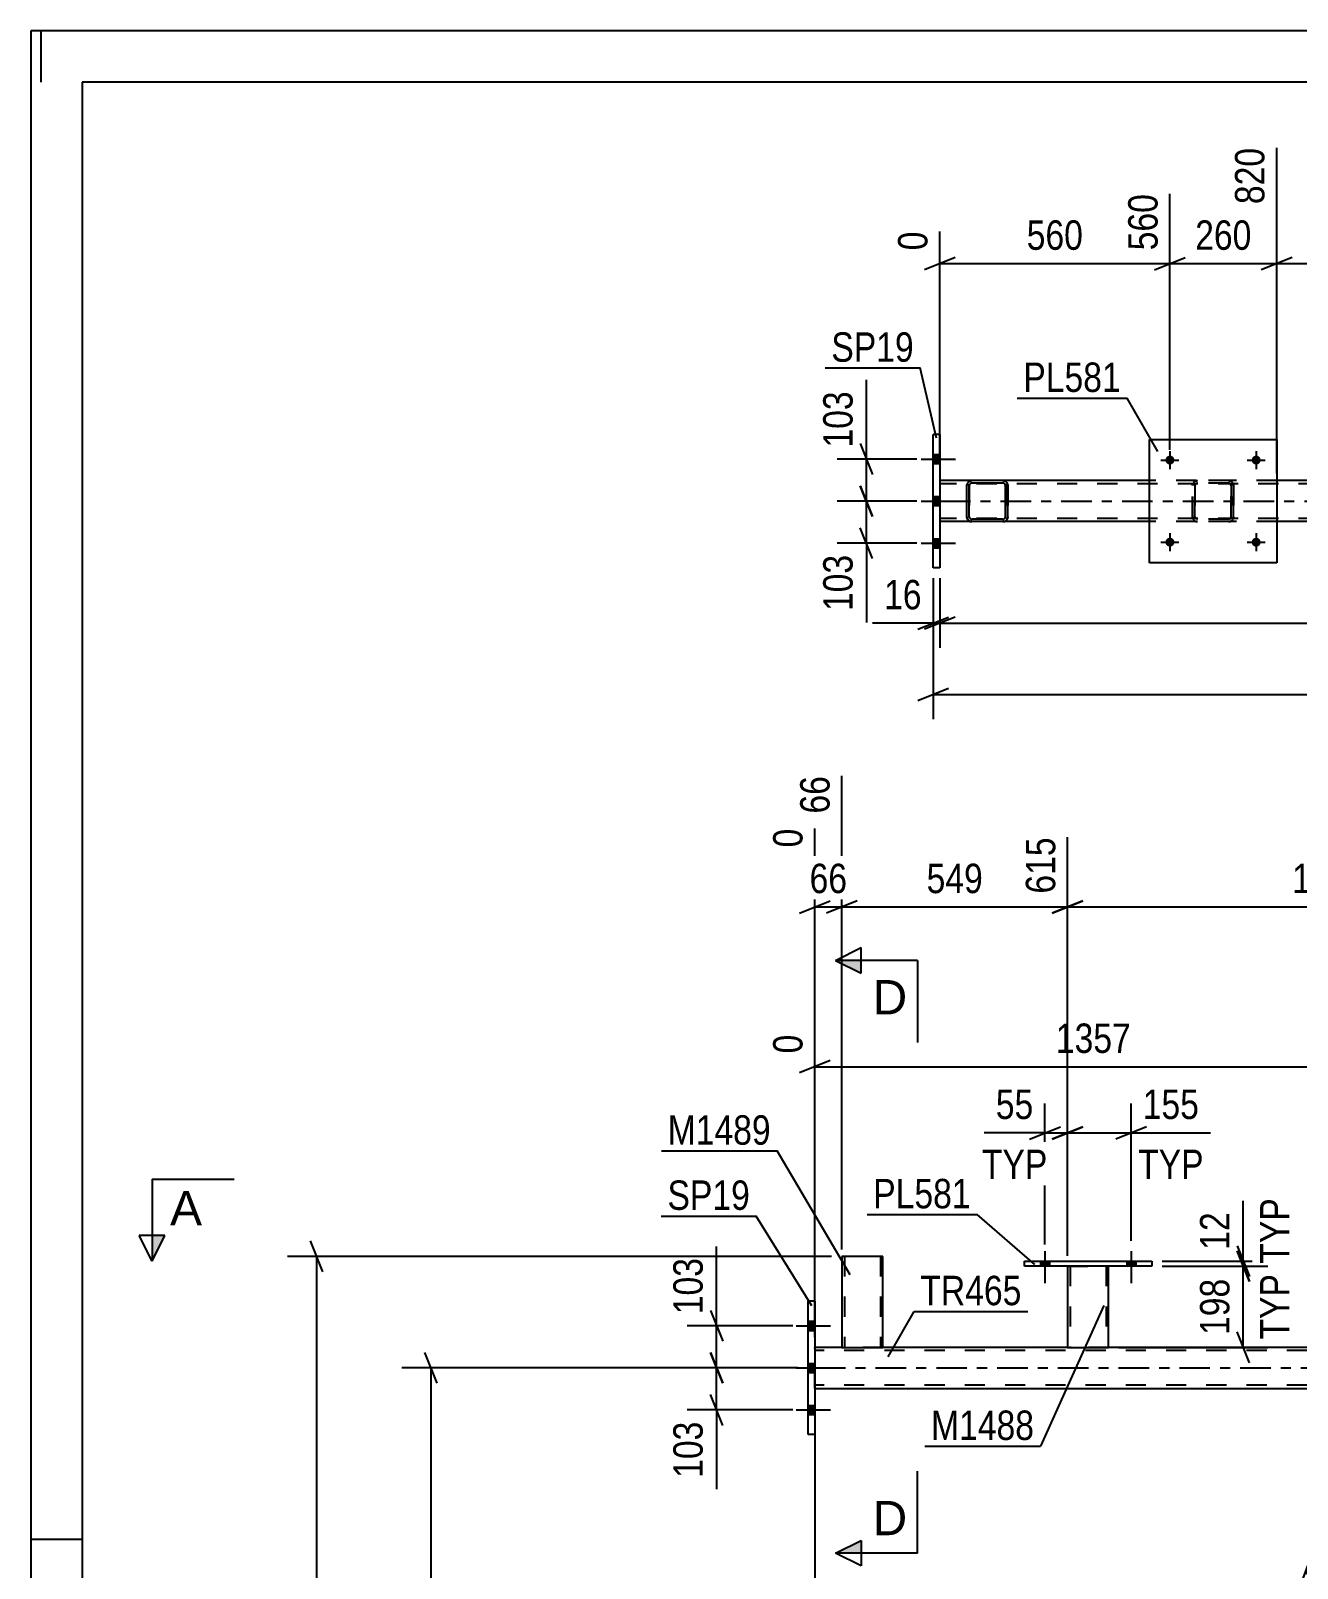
# Model space of a CAD drawing. Header units: millimetres. Extents: x 0 to 841, y 0 to 594.
# Drawn here: x 0 to 123.4, y 444.2 to 594 of the extents above; entities that cross this region are included whole.
import ezdxf

# ---------------------------------------------------------------- set-up
doc = ezdxf.new("R2010")
doc.units = ezdxf.units.MM
doc.linetypes.add('DXK_LINE_DOT2', pattern=[3.9198, 1.9599, -1.9599])
doc.linetypes.add('DXK_LINE_DOT3', pattern=[5.9187, 2.979, -0.9799, 0.9799, -0.9799])
doc.styles.add('Arial', font='ARIAL.TTF', dxfattribs={"height": 0.2})
doc.styles.add('Arial Narrow', font='ARIALN.TTF', dxfattribs={"height": 0.2})

# ---------------------------------------------------------------- blocks, each defined once
blk = doc.blocks.new('Unknown-814553059-1135')
at = {"color": 5, "linetype": 'Continuous'}
for p, q in [((841, 594), (0, 594)), ((0, 594), (0, 0)), ((1, 589), (1, 594)), ((836, 589), (5, 589)), ((5, 589), (5, 5)), ((5, 447), (0, 447))]:
    blk.add_line(p, q, dxfattribs=at)
blk = doc.blocks.new('Bolt-814553059-2910 - 2837')
at = {"linetype": 'Continuous'}
for points in [[(111.4, 544.17, -1), (110.52, 544.17, -1)], [(119.8, 544.17, -1), (118.92, 544.17, -1)]]:
    blk.add_hatch(color=1, dxfattribs=at).paths.add_polyline_path(points)
at = {"color": 1, "linetype": 'Continuous'}
for p, q in [((110.08, 544.17), (111.84, 544.17)), ((110.96, 545.05), (110.96, 543.29)), ((118.48, 544.17), (120.24, 544.17)), ((119.36, 545.05), (119.36, 543.29))]:
    blk.add_line(p, q, dxfattribs=at)
blk = doc.blocks.new('Part-814553059-2942 - 2837')
at = {"color": 2, "linetype": 'Continuous'}
for p, q in [((108.96, 542.17), (108.96, 554.17)), ((108.96, 554.17), (121.36, 554.17)), ((121.36, 554.17), (121.36, 542.17)), ((121.36, 542.17), (108.96, 542.17))]:
    blk.add_line(p, q, dxfattribs=at)
blk = doc.blocks.new('Bolt-814553059-2888 - 2837')
at = {"linetype": 'Continuous'}
for points in [[(88.54, 551.83), (88.54, 552.71), (87.9, 552.71), (87.9, 551.83)], [(88.54, 551.83), (88.54, 552.71), (87.9, 552.71), (87.9, 551.83)], [(88.54, 551.83), (88.54, 552.71), (87.9, 552.71), (87.9, 551.83)], [(88.54, 547.73), (88.54, 548.61), (87.9, 548.61), (87.9, 547.73)], [(88.54, 547.73), (88.54, 548.61), (87.9, 548.61), (87.9, 547.73)], [(88.54, 543.63), (88.54, 544.51), (87.9, 544.51), (87.9, 543.63)], [(88.54, 543.63), (88.54, 544.51), (87.9, 544.51), (87.9, 543.63)], [(88.54, 543.63), (88.54, 544.51), (87.9, 544.51), (87.9, 543.63)]]:
    blk.add_hatch(color=1, dxfattribs=at).paths.add_polyline_path(points)
at = {"color": 1, "linetype": 'Continuous'}
for p, q in [((86.74, 552.27), (90.06, 552.27)), ((86.74, 552.27), (90.06, 552.27)), ((86.74, 552.27), (90.06, 552.27)), ((87.9, 552.71), (88.54, 552.71)), ((87.9, 552.71), (88.54, 552.71)), ((87.9, 552.71), (88.54, 552.71)), ((87.9, 551.83), (88.54, 551.83)), ((87.9, 551.83), (88.54, 551.83)), ((87.9, 551.83), (88.54, 551.83)), ((87.9, 548.61), (88.54, 548.61)), ((87.9, 548.61), (88.54, 548.61)), ((86.74, 548.17), (90.06, 548.17)), ((86.74, 548.17), (90.06, 548.17)), ((87.9, 547.73), (88.54, 547.73)), ((87.9, 547.73), (88.54, 547.73)), ((86.74, 544.07), (90.06, 544.07)), ((86.74, 544.07), (90.06, 544.07)), ((86.74, 544.07), (90.06, 544.07)), ((87.9, 544.51), (88.54, 544.51)), ((87.9, 544.51), (88.54, 544.51)), ((87.9, 544.51), (88.54, 544.51)), ((87.9, 543.63), (88.54, 543.63)), ((87.9, 543.63), (88.54, 543.63)), ((87.9, 543.63), (88.54, 543.63))]:
    blk.add_line(p, q, dxfattribs=at)
blk = doc.blocks.new('Part-814553059-2887 - 2837')
at = {"color": 2, "linetype": 'Continuous'}
for p, q in [((108.96, 550.17), (88.54, 550.17)), ((160.04, 550.17), (121.36, 550.17)), ((91.66, 546.17), (88.54, 546.17)), ((108.96, 546.17), (94.71, 546.17)), ((160.04, 546.17), (121.36, 546.17))]:
    blk.add_line(p, q, dxfattribs=at)
at = {"color": 7, "linetype": 'DXK_LINE_DOT2'}
for p, q in [((88.54, 550.17), (88.54, 546.17)), ((752.61, 549.85), (88.54, 549.85)), ((121.36, 550.17), (108.96, 550.17)), ((752.61, 546.49), (88.54, 546.49)), ((94.71, 546.17), (91.66, 546.17)), ((121.36, 546.17), (108.96, 546.17))]:
    blk.add_line(p, q, dxfattribs=at)
at = {"color": 7, "linetype": 'DXK_LINE_DOT3'}
blk.add_line((88.54, 548.17), (752.61, 548.17), dxfattribs=at)
blk = doc.blocks.new('Bolt-814553059-2909 - 2837')
at = {"linetype": 'Continuous'}
for points in [[(111.4, 552.17, -1), (110.52, 552.17, -1)], [(119.8, 552.17, -1), (118.92, 552.17, -1)]]:
    blk.add_hatch(color=1, dxfattribs=at).paths.add_polyline_path(points)
at = {"color": 1, "linetype": 'Continuous'}
for p, q in [((110.96, 553.05), (110.96, 551.29)), ((119.36, 553.05), (119.36, 551.29)), ((110.08, 552.17), (111.84, 552.17)), ((118.48, 552.17), (120.24, 552.17))]:
    blk.add_line(p, q, dxfattribs=at)
blk = doc.blocks.new('Part-814553059-2937 - 2837')
at = {"color": 2, "linetype": 'Continuous'}
for p, q in [((91.22, 549.87), (91.18, 549.69)), ((91.42, 549.69), (91.44, 549.78)), ((91.44, 549.78), (91.49, 549.86)), ((91.66, 550.17), (91.48, 550.13)), ((91.57, 549.91), (91.49, 549.86)), ((91.66, 549.93), (91.57, 549.91)), ((94.7, 550.17), (91.66, 550.17)), ((94.7, 549.93), (91.66, 549.93)), ((94.89, 550.13), (94.7, 550.17)), ((94.79, 549.91), (94.7, 549.93)), ((94.87, 549.86), (94.79, 549.91)), ((94.87, 549.86), (94.92, 549.78)), ((94.92, 549.78), (94.94, 549.69)), ((95.18, 549.69), (95.15, 549.87)), ((91.18, 546.65), (91.18, 549.69)), ((91.18, 549.69), (91.18, 549.69)), ((91.42, 546.65), (91.42, 549.69)), ((91.42, 549.69), (91.42, 549.69)), ((94.94, 546.65), (94.94, 549.69)), ((94.94, 549.69), (94.94, 549.69)), ((95.18, 546.65), (95.18, 549.69)), ((95.18, 549.69), (95.18, 549.69)), ((91.18, 546.65), (91.18, 546.65)), ((91.18, 546.65), (91.22, 546.46)), ((91.42, 546.65), (91.42, 546.65)), ((91.44, 546.55), (91.42, 546.65)), ((91.49, 546.48), (91.44, 546.55)), ((91.48, 546.2), (91.66, 546.17)), ((91.49, 546.48), (91.57, 546.42)), ((91.57, 546.42), (91.66, 546.41)), ((94.7, 546.41), (91.66, 546.41)), ((94.7, 546.17), (91.66, 546.17)), ((94.7, 546.41), (94.79, 546.42)), ((94.7, 546.17), (94.89, 546.2)), ((94.79, 546.42), (94.87, 546.48)), ((94.92, 546.55), (94.87, 546.48)), ((94.94, 546.65), (94.92, 546.55)), ((94.94, 546.65), (94.94, 546.65)), ((95.15, 546.46), (95.18, 546.65)), ((95.18, 546.65), (95.18, 546.65))]:
    blk.add_line(p, q, dxfattribs=at)
at = {"color": 7, "linetype": 'DXK_LINE_DOT2'}
for p, q in [((91.18, 549.69), (91.22, 549.87)), ((91.44, 549.78), (91.42, 549.69)), ((91.49, 549.86), (91.44, 549.78)), ((91.48, 550.13), (91.66, 550.17)), ((91.57, 549.91), (91.57, 549.91)), ((91.66, 549.93), (91.66, 549.93)), ((94.7, 550.17), (94.89, 550.13)), ((94.79, 549.91), (94.79, 549.91)), ((94.87, 549.86), (94.87, 549.86)), ((94.92, 549.78), (94.87, 549.86)), ((94.94, 549.69), (94.92, 549.78)), ((95.15, 549.87), (95.18, 549.69)), ((91.18, 546.65), (91.18, 549.69)), ((91.42, 549.69), (91.42, 546.65)), ((94.94, 549.69), (94.94, 546.65)), ((95.18, 549.69), (95.18, 546.65)), ((91.22, 546.46), (91.18, 546.65)), ((91.42, 546.65), (91.44, 546.55)), ((91.44, 546.55), (91.49, 546.48)), ((91.66, 546.17), (91.48, 546.2)), ((91.57, 546.42), (91.57, 546.42)), ((91.66, 546.41), (91.66, 546.41)), ((94.89, 546.2), (94.7, 546.17)), ((94.79, 546.42), (94.79, 546.42)), ((94.87, 546.48), (94.92, 546.55)), ((94.87, 546.48), (94.87, 546.48)), ((94.92, 546.55), (94.94, 546.65)), ((95.18, 546.65), (95.15, 546.46))]:
    blk.add_line(p, q, dxfattribs=at)
at = {"color": 2, "linetype": 'Continuous'}
for centre, start, end in [((91.66, 549.69), 112.5, 157.5), ((94.7, 549.69), 22.5, 67.5), ((91.66, 546.65), 202.5, 247.5), ((94.7, 546.65), 292.5, 337.5)]:
    blk.add_arc(centre, 0.48, start, end, dxfattribs=at)
at = {"color": 7, "linetype": 'DXK_LINE_DOT2'}
for centre, start, end in [((91.66, 549.69), 112.5, 157.5), ((94.7, 549.69), 22.5, 67.5), ((91.66, 546.65), 202.5, 247.5), ((94.7, 546.65), 292.5, 337.5)]:
    blk.add_arc(centre, 0.48, start, end, dxfattribs=at)
blk = doc.blocks.new('Part-814553059-2943 - 2837')
at = {"color": 7, "linetype": 'DXK_LINE_DOT2'}
for p, q in [((113.16, 549.69), (113.19, 549.87)), ((113.19, 549.87), (113.16, 549.69)), ((113.4, 549.69), (113.42, 549.78)), ((113.42, 549.78), (113.4, 549.69)), ((113.42, 549.78), (113.47, 549.86)), ((113.47, 549.86), (113.42, 549.78)), ((113.45, 550.13), (113.64, 550.17)), ((113.64, 550.17), (113.45, 550.13)), ((113.47, 549.86), (113.55, 549.91)), ((113.64, 549.93), (113.55, 549.91)), ((116.68, 550.17), (113.64, 550.17)), ((116.68, 549.93), (113.64, 549.93)), ((116.68, 550.17), (116.86, 550.13)), ((116.86, 550.13), (116.68, 550.17)), ((116.77, 549.91), (116.68, 549.93)), ((116.85, 549.86), (116.77, 549.91)), ((116.85, 549.86), (116.9, 549.78)), ((116.9, 549.78), (116.85, 549.86)), ((116.9, 549.78), (116.92, 549.69)), ((116.92, 549.69), (116.9, 549.78)), ((117.12, 549.87), (117.16, 549.69)), ((117.16, 549.69), (117.12, 549.87)), ((113.16, 546.65), (113.16, 549.69)), ((113.16, 549.69), (113.16, 549.69)), ((113.16, 546.65), (113.16, 549.69)), ((113.4, 546.65), (113.4, 549.69)), ((113.4, 549.69), (113.4, 549.69)), ((113.4, 549.69), (113.4, 546.65)), ((116.92, 546.65), (116.92, 549.69)), ((116.92, 549.69), (116.92, 549.69)), ((116.92, 549.69), (116.92, 546.65)), ((117.16, 546.65), (117.16, 549.69)), ((117.16, 549.69), (117.16, 549.69)), ((117.16, 549.69), (117.16, 546.65)), ((113.16, 546.65), (113.16, 546.65)), ((113.19, 546.46), (113.16, 546.65)), ((113.16, 546.65), (113.19, 546.46)), ((113.4, 546.65), (113.4, 546.65)), ((113.42, 546.55), (113.4, 546.65)), ((113.4, 546.65), (113.42, 546.55)), ((113.47, 546.48), (113.42, 546.55)), ((113.42, 546.55), (113.47, 546.48)), ((113.64, 546.17), (113.45, 546.2)), ((113.45, 546.2), (113.64, 546.17)), ((113.55, 546.42), (113.47, 546.48)), ((113.64, 546.41), (113.55, 546.42)), ((116.68, 546.41), (113.64, 546.41)), ((116.68, 546.17), (113.64, 546.17)), ((116.77, 546.42), (116.68, 546.41)), ((116.86, 546.2), (116.68, 546.17)), ((116.68, 546.17), (116.86, 546.2)), ((116.85, 546.48), (116.77, 546.42)), ((116.9, 546.55), (116.85, 546.48)), ((116.85, 546.48), (116.9, 546.55)), ((116.92, 546.65), (116.9, 546.55)), ((116.9, 546.55), (116.92, 546.65)), ((116.92, 546.65), (116.92, 546.65)), ((117.16, 546.65), (117.12, 546.46)), ((117.12, 546.46), (117.16, 546.65)), ((117.16, 546.65), (117.16, 546.65))]:
    blk.add_line(p, q, dxfattribs=at)
at = {"color": 7, "linetype": 'DXK_LINE_DOT3'}
blk.add_line((115.16, 548.17), (115.16, 548.17), dxfattribs=at)
at = {"color": 7, "linetype": 'DXK_LINE_DOT2'}
for centre, start, end in [((113.64, 549.69), 112.5, 157.5), ((113.64, 549.69), 112.5, 157.5), ((116.68, 549.69), 22.5, 67.5), ((116.68, 549.69), 22.5, 67.5), ((113.64, 546.65), 202.5, 247.5), ((113.64, 546.65), 202.5, 247.5), ((116.68, 546.65), 292.5, 337.5), ((116.68, 546.65), 292.5, 337.5)]:
    blk.add_arc(centre, 0.48, start, end, dxfattribs=at)
blk = doc.blocks.new('Part-814553059-3047 - 2837')
at = {"color": 2, "linetype": 'Continuous'}
for p, q in [((88.54, 554.67), (87.9, 554.67)), ((87.9, 541.67), (87.9, 554.67)), ((88.54, 554.67), (88.54, 541.67)), ((88.54, 541.67), (87.9, 541.67))]:
    blk.add_line(p, q, dxfattribs=at)
blk = doc.blocks.new('Bolt-814553059-3736 - 3729')
at = {"linetype": 'Continuous'}
for points in [[(98.35, 473.63), (99.23, 473.63), (99.23, 474.11), (98.35, 474.11)], [(106.75, 473.63), (107.63, 473.63), (107.63, 474.11), (106.75, 474.11)]]:
    blk.add_hatch(color=1, dxfattribs=at).paths.add_polyline_path(points)
at = {"color": 1, "linetype": 'Continuous'}
for p, q in [((98.79, 475.11), (98.79, 471.99)), ((107.19, 475.11), (107.19, 471.99)), ((98.35, 474.11), (98.35, 473.63)), ((99.23, 474.11), (99.23, 473.63)), ((106.75, 474.11), (106.75, 473.63)), ((107.63, 474.11), (107.63, 473.63))]:
    blk.add_line(p, q, dxfattribs=at)
blk = doc.blocks.new('Part-814553059-4162 - 3729')
at = {"color": 2, "linetype": 'Continuous'}
for p, q in [((76.37, 470.22), (75.73, 470.22)), ((75.73, 457.22), (75.73, 470.22)), ((76.37, 470.22), (76.37, 457.22)), ((76.37, 457.22), (75.73, 457.22))]:
    blk.add_line(p, q, dxfattribs=at)
blk = doc.blocks.new('Bolt-814553059-3743 - 3729')
at = {"linetype": 'Continuous'}
for points in [[(98.35, 473.63), (99.23, 473.63), (99.23, 474.11), (98.35, 474.11)], [(106.75, 473.63), (107.63, 473.63), (107.63, 474.11), (106.75, 474.11)]]:
    blk.add_hatch(color=1, dxfattribs=at).paths.add_polyline_path(points)
at = {"color": 1, "linetype": 'Continuous'}
for p, q in [((98.79, 475.11), (98.79, 471.99)), ((107.19, 475.11), (107.19, 471.99)), ((98.35, 474.11), (98.35, 473.63)), ((99.23, 474.11), (99.23, 473.63)), ((106.75, 474.11), (106.75, 473.63)), ((107.63, 474.11), (107.63, 473.63))]:
    blk.add_line(p, q, dxfattribs=at)
blk = doc.blocks.new('Part-814553059-3755 - 3729')
at = {"color": 2, "linetype": 'Continuous'}
for p, q in [((100.99, 473.63), (100.99, 465.72)), ((104.99, 465.72), (104.99, 473.63)), ((100.99, 465.72), (104.99, 465.72))]:
    blk.add_line(p, q, dxfattribs=at)
at = {"color": 7, "linetype": 'DXK_LINE_DOT2'}
for p, q in [((100.99, 473.63), (104.99, 473.63)), ((100.99, 473.63), (100.99, 473.63)), ((100.99, 473.63), (100.99, 473.63)), ((101.23, 473.63), (101.23, 465.72)), ((104.75, 473.63), (104.75, 465.72)), ((104.99, 473.63), (104.99, 473.63)), ((104.99, 473.63), (104.99, 473.63)), ((104.69, 465.72), (104.73, 465.72)), ((104.69, 465.72), (104.73, 465.72)), ((104.73, 465.72), (104.75, 465.72)), ((104.73, 465.72), (104.75, 465.72))]:
    blk.add_line(p, q, dxfattribs=at)
blk = doc.blocks.new('Part-814553059-3760 - 3729')
at = {"color": 2, "linetype": 'Continuous'}
for p, q in [((96.79, 474.11), (109.19, 474.11)), ((96.79, 473.63), (96.79, 474.11)), ((109.19, 473.63), (96.79, 473.63)), ((109.19, 474.11), (109.19, 473.63))]:
    blk.add_line(p, q, dxfattribs=at)
blk = doc.blocks.new('Part-814553059-3765 - 3729')
at = {"color": 2, "linetype": 'Continuous'}
for p, q in [((83.01, 474.59), (79.01, 474.59)), ((79.01, 474.59), (79.01, 465.72)), ((83.01, 465.72), (83.01, 474.59)), ((79.01, 465.72), (83.01, 465.72))]:
    blk.add_line(p, q, dxfattribs=at)
at = {"color": 7, "linetype": 'DXK_LINE_DOT2'}
for p, q in [((79.25, 474.59), (79.25, 465.72)), ((82.7, 474.59), (82.71, 474.59)), ((82.71, 474.59), (82.75, 474.59)), ((82.75, 474.59), (82.77, 474.59)), ((82.77, 474.59), (82.77, 465.72)), ((82.75, 465.72), (82.71, 465.72)), ((82.75, 465.72), (82.71, 465.72)), ((82.77, 465.72), (82.75, 465.72)), ((82.75, 465.72), (82.77, 465.72))]:
    blk.add_line(p, q, dxfattribs=at)
blk = doc.blocks.new('Bolt-814553059-3906 - 3729')
at = {"linetype": 'Continuous'}
for points in [[(76.37, 467.38), (76.37, 468.26), (75.73, 468.26), (75.73, 467.38)], [(76.37, 467.38), (76.37, 468.26), (75.73, 468.26), (75.73, 467.38)], [(76.37, 467.38), (76.37, 468.26), (75.73, 468.26), (75.73, 467.38)], [(76.37, 463.28), (76.37, 464.16), (75.73, 464.16), (75.73, 463.28)], [(76.37, 463.28), (76.37, 464.16), (75.73, 464.16), (75.73, 463.28)], [(76.37, 459.18), (76.37, 460.06), (75.73, 460.06), (75.73, 459.18)], [(76.37, 459.18), (76.37, 460.06), (75.73, 460.06), (75.73, 459.18)], [(76.37, 459.18), (76.37, 460.06), (75.73, 460.06), (75.73, 459.18)]]:
    blk.add_hatch(color=1, dxfattribs=at).paths.add_polyline_path(points)
at = {"color": 1, "linetype": 'Continuous'}
for p, q in [((74.57, 467.82), (77.89, 467.82)), ((74.57, 467.82), (77.89, 467.82)), ((74.57, 467.82), (77.89, 467.82)), ((75.73, 468.26), (76.37, 468.26)), ((75.73, 468.26), (76.37, 468.26)), ((75.73, 468.26), (76.37, 468.26)), ((75.73, 467.38), (76.37, 467.38)), ((75.73, 467.38), (76.37, 467.38)), ((75.73, 467.38), (76.37, 467.38)), ((74.57, 463.72), (77.89, 463.72)), ((74.57, 463.72), (77.89, 463.72)), ((75.73, 464.16), (76.37, 464.16)), ((75.73, 464.16), (76.37, 464.16)), ((75.73, 463.28), (76.37, 463.28)), ((75.73, 463.28), (76.37, 463.28)), ((75.73, 460.06), (76.37, 460.06)), ((75.73, 460.06), (76.37, 460.06)), ((75.73, 460.06), (76.37, 460.06)), ((74.57, 459.62), (77.89, 459.62)), ((74.57, 459.62), (77.89, 459.62)), ((74.57, 459.62), (77.89, 459.62)), ((75.73, 459.18), (76.37, 459.18)), ((75.73, 459.18), (76.37, 459.18)), ((75.73, 459.18), (76.37, 459.18))]:
    blk.add_line(p, q, dxfattribs=at)
blk = doc.blocks.new('Part-814553059-4048 - 3729')
at = {"color": 2, "linetype": 'Continuous'}
for p, q in [((79.01, 465.72), (76.37, 465.72)), ((100.99, 465.72), (83.01, 465.72)), ((152.07, 465.72), (104.99, 465.72)), ((76.37, 461.72), (130.64, 461.72))]:
    blk.add_line(p, q, dxfattribs=at)
at = {"color": 7, "linetype": 'DXK_LINE_DOT2'}
for p, q in [((76.37, 461.72), (76.37, 465.72)), ((782.83, 465.4), (76.37, 465.4)), ((83.01, 465.72), (79.01, 465.72)), ((104.99, 465.72), (100.99, 465.72)), ((782.83, 462.04), (76.37, 462.04))]:
    blk.add_line(p, q, dxfattribs=at)
at = {"color": 7, "linetype": 'DXK_LINE_DOT3'}
blk.add_line((76.37, 463.72), (782.83, 463.72), dxfattribs=at)
blk = doc.blocks.new('Part-814553059-4153 - 3729')
at = {"color": 2, "linetype": 'Continuous'}
for p, q in [((130.64, 461.72), (86.52, 340.5)), ((134.89, 461.72), (130.64, 461.72)), ((90.77, 340.5), (133.36, 457.52))]:
    blk.add_line(p, q, dxfattribs=at)
at = {"color": 7, "linetype": 'DXK_LINE_DOT2'}
for p, q in [((86.69, 340.5), (130.81, 461.72)), ((90.6, 340.5), (134.72, 461.72)), ((133.36, 457.52), (134.89, 461.72)), ((86.52, 340.5), (90.77, 340.5))]:
    blk.add_line(p, q, dxfattribs=at)
blk = doc.blocks.new('StraightDimension-814553059-3093 - 2837')
at = {"color": 7, "linetype": 'Continuous'}
for p, q in [((121.36, 550.85), (121.36, 582.6)), ((110.96, 553.17), (110.96, 578.1)), ((109.46, 570.71), (112.46, 571.91)), ((110.96, 571.31), (121.36, 571.31)), ((122.86, 571.91), (119.86, 570.71))]:
    blk.add_line(p, q, dxfattribs=at)
at = {"color": 0}
blk.add_wipeout([(119.5, 572.06), (119.5, 576.26), (112.82, 576.26), (112.82, 572.06)], dxfattribs=at)
at = {"color": 3, "style": 'Arial Narrow'}
blk.add_text('260', height=2.863, dxfattribs=at).set_placement((113.42, 572.66))
at = {"color": 0, "linetype": 'Continuous'}
blk.add_wipeout([(120.76, 583.2), (116.56, 583.2), (116.56, 576.51), (120.76, 576.51)], dxfattribs=at)
at = {"color": 3, "linetype": 'Continuous', "style": 'Arial Narrow'}
blk.add_text('820', height=2.863, rotation=90.0002, dxfattribs=at).set_placement((120.16, 577.11))
blk = doc.blocks.new('StraightDimension-814553059-7860 - 2837')
at = {"color": 7, "linetype": 'Continuous'}
for p, q in [((87.9, 540.67), (87.9, 533.88)), ((88.54, 540.67), (88.54, 533.88)), ((86.4, 535.68), (89.4, 536.88)), ((90.04, 536.88), (87.04, 535.68)), ((87.9, 536.28), (81.99, 536.28)), ((87.9, 536.28), (81.99, 536.28)), ((87.9, 536.28), (88.54, 536.28))]:
    blk.add_line(p, q, dxfattribs=at)
at = {"color": 0}
blk.add_wipeout([(87.37, 537.03), (87.37, 541.23), (82.52, 541.23), (82.52, 537.03)], dxfattribs=at)
at = {"color": 3, "style": 'Arial Narrow'}
blk.add_text('16', height=2.863, dxfattribs=at).set_placement((83.12, 537.63))
blk = doc.blocks.new('StraightDimension-814553059-3690 - 2837')
at = {"color": 7, "linetype": 'Continuous'}
for p, q in [((80.8, 549.67), (82, 546.67)), ((86.31, 548.17), (78.55, 548.17)), ((81.4, 544.07), (81.4, 548.17)), ((82, 542.57), (80.8, 545.57)), ((86.31, 544.07), (78.55, 544.07)), ((81.4, 544.07), (81.4, 536.33)), ((81.4, 544.07), (81.4, 536.33))]:
    blk.add_line(p, q, dxfattribs=at)
at = {"color": 0}
blk.add_wipeout([(80.65, 543.54), (76.45, 543.54), (76.45, 536.86), (80.65, 536.86)], dxfattribs=at)
at = {"color": 3, "style": 'Arial Narrow'}
blk.add_text('103', height=2.863, rotation=90.0002, dxfattribs=at).set_placement((80.05, 537.46))
blk = doc.blocks.new('StraightDimension-814553059-3080 - 2837')
at = {"color": 7, "linetype": 'Continuous'}
for p, q in [((110.96, 553.17), (110.96, 578.1)), ((88.54, 551.78), (88.54, 574.44)), ((90.04, 571.91), (87.04, 570.71)), ((88.54, 571.31), (110.96, 571.31)), ((109.46, 570.71), (112.46, 571.91))]:
    blk.add_line(p, q, dxfattribs=at)
at = {"color": 0}
blk.add_wipeout([(103.09, 572.06), (103.09, 576.26), (96.41, 576.26), (96.41, 572.06)], dxfattribs=at)
at = {"color": 3, "style": 'Arial Narrow'}
blk.add_text('560', height=2.863, dxfattribs=at).set_placement((97.01, 572.66))
at = {"color": 0, "linetype": 'Continuous'}
for points in [[(110.36, 578.7), (106.16, 578.7), (106.16, 572.01), (110.36, 572.01)], [(87.94, 575.04), (83.74, 575.04), (83.74, 572.01), (87.94, 572.01)]]:
    blk.add_wipeout(points, dxfattribs=at)
at = {"color": 3, "linetype": 'Continuous', "style": 'Arial Narrow'}
for s, height, p in [('560', 2.863, (109.76, 572.61)), ('0', 2.86, (87.34, 572.61))]:
    blk.add_text(s, height=height, rotation=90.0002, dxfattribs=at).set_placement(p)
blk = doc.blocks.new('StraightDimension-814553059-3106 - 2837')
at = {"color": 7, "linetype": 'Continuous'}
for p, q in [((121.36, 550.85), (121.36, 582.6)), ((162.04, 553.17), (162.04, 579.93)), ((122.86, 571.91), (119.86, 570.71)), ((121.36, 571.31), (162.04, 571.31)), ((160.54, 570.71), (163.54, 571.91))]:
    blk.add_line(p, q, dxfattribs=at)
at = {"color": 0}
blk.add_wipeout([(145.95, 572.06), (145.95, 576.26), (137.44, 576.26), (137.44, 572.06)], dxfattribs=at)
at = {"color": 3, "style": 'Arial Narrow'}
blk.add_text('1017', height=2.863, dxfattribs=at).set_placement((138.04, 572.66))
at = {"color": 0, "linetype": 'Continuous'}
blk.add_wipeout([(161.44, 580.53), (157.24, 580.53), (157.24, 572.01), (161.44, 572.01)], dxfattribs=at)
at = {"color": 3, "linetype": 'Continuous', "style": 'Arial Narrow'}
blk.add_text('1837', height=2.863, rotation=90.0002, dxfattribs=at).set_placement((160.84, 572.61))
blk = doc.blocks.new('StraightDimension-814553059-3627 - 2837')
at = {"color": 7, "linetype": 'Continuous'}
for p, q in [((87.9, 540.67), (87.9, 526.92)), ((89.4, 529.92), (86.4, 528.72)), ((87.9, 529.32), (795.17, 529.32))]:
    blk.add_line(p, q, dxfattribs=at)
blk = doc.blocks.new('StraightDimension-814553059-3703 - 2837')
at = {"color": 7, "linetype": 'Continuous'}
for p, q in [((81.4, 552.27), (81.4, 560)), ((81.4, 552.27), (81.4, 560)), ((80.8, 553.77), (82, 550.77)), ((86.31, 552.27), (78.55, 552.27)), ((81.4, 548.17), (81.4, 552.27)), ((82, 546.67), (80.8, 549.67)), ((86.31, 548.17), (78.55, 548.17))]:
    blk.add_line(p, q, dxfattribs=at)
at = {"color": 0}
blk.add_wipeout([(80.65, 559.48), (76.45, 559.48), (76.45, 552.79), (80.65, 552.79)], dxfattribs=at)
at = {"color": 3, "style": 'Arial Narrow'}
blk.add_text('103', height=2.863, rotation=90.0002, dxfattribs=at).set_placement((80.05, 553.39))
blk = doc.blocks.new('StraightDimension-814553059-7859 - 2837')
at = {"color": 7, "linetype": 'Continuous'}
for p, q in [((88.54, 540.67), (88.54, 533.88)), ((90.04, 536.88), (87.04, 535.68)), ((88.54, 536.28), (794.53, 536.28))]:
    blk.add_line(p, q, dxfattribs=at)
blk = doc.blocks.new('StraightDimension-814553059-4849 - 3729')
at = {"color": 7, "linetype": 'Continuous'}
for p, q in [((66.2, 465.22), (67.4, 462.22)), ((74.22, 463.72), (63.95, 463.72)), ((66.8, 459.62), (66.8, 463.72)), ((67.4, 458.12), (66.2, 461.12)), ((74.22, 459.62), (63.95, 459.62)), ((66.8, 459.62), (66.8, 451.89)), ((66.8, 459.62), (66.8, 451.89))]:
    blk.add_line(p, q, dxfattribs=at)
at = {"color": 0}
blk.add_wipeout([(66.05, 459.1), (61.85, 459.1), (61.85, 452.41), (66.05, 452.41)], dxfattribs=at)
at = {"color": 3, "style": 'Arial Narrow'}
blk.add_text('103', height=2.863, rotation=90.0002, dxfattribs=at).set_placement((65.45, 453.01))
blk = doc.blocks.new('StraightDimension-814553059-4447 - 3729')
at = {"color": 7, "linetype": 'Continuous'}
for p, q in [((130.64, 462.72), (130.64, 501.68)), ((76.37, 471.22), (76.37, 496.19)), ((77.87, 493.66), (74.87, 492.46)), ((76.37, 493.06), (130.64, 493.06)), ((129.14, 492.46), (132.14, 493.66))]:
    blk.add_line(p, q, dxfattribs=at)
at = {"color": 0}
blk.add_wipeout([(107.76, 493.81), (107.76, 498.01), (99.25, 498.01), (99.25, 493.81)], dxfattribs=at)
at = {"color": 3, "style": 'Arial Narrow'}
blk.add_text('1357', height=2.863, dxfattribs=at).set_placement((99.85, 494.41))
at = {"color": 0, "linetype": 'Continuous'}
for points in [[(130.04, 502.28), (125.84, 502.28), (125.84, 493.76), (130.04, 493.76)], [(75.77, 496.79), (71.57, 496.79), (71.57, 493.76), (75.77, 493.76)]]:
    blk.add_wipeout(points, dxfattribs=at)
at = {"color": 3, "linetype": 'Continuous', "style": 'Arial Narrow'}
for s, height, p in [('1357', 2.863, (129.44, 494.36)), ('0', 2.86, (75.17, 494.36))]:
    blk.add_text(s, height=height, rotation=90.0002, dxfattribs=at).set_placement(p)
blk = doc.blocks.new('StraightDimension-814553059-5086 - 3729')
at = {"color": 7, "linetype": 'Continuous'}
for p, q in [((118.1, 474.11), (118.1, 480.01)), ((118.1, 474.11), (118.1, 480.01)), ((117.5, 475.61), (118.7, 472.61)), ((118.7, 472.13), (117.5, 475.13)), ((110.19, 474.11), (120.5, 474.11)), ((110.19, 473.63), (120.5, 473.63)), ((118.1, 473.63), (118.1, 474.11))]:
    blk.add_line(p, q, dxfattribs=at)
at = {"color": 0}
blk.add_wipeout([(117.35, 479.49), (113.15, 479.49), (113.15, 474.63), (117.35, 474.63)], dxfattribs=at)
at = {"color": 0, "linetype": 'Continuous'}
blk.add_wipeout([(123.2, 480.86), (119, 480.86), (119, 473.27), (123.2, 473.27)], dxfattribs=at)
at = {"color": 3, "linetype": 'Continuous', "style": 'Arial Narrow'}
blk.add_text('TYP', height=2.863, rotation=90.0002, dxfattribs=at).set_placement((122.6, 473.87))
at = {"color": 3, "style": 'Arial Narrow'}
blk.add_text('12', height=2.863, rotation=90.0002, dxfattribs=at).set_placement((116.75, 475.23))
blk = doc.blocks.new('StraightDimension-814553059-4859 - 3729')
at = {"color": 7, "linetype": 'Continuous'}
for p, q in [((66.8, 467.82), (66.8, 475.55)), ((66.8, 467.82), (66.8, 475.55)), ((66.2, 469.32), (67.4, 466.32)), ((74.22, 467.82), (63.95, 467.82)), ((66.8, 463.72), (66.8, 467.82)), ((67.4, 462.22), (66.2, 465.22)), ((74.22, 463.72), (63.95, 463.72))]:
    blk.add_line(p, q, dxfattribs=at)
at = {"color": 0}
blk.add_wipeout([(66.05, 475.03), (61.85, 475.03), (61.85, 468.35), (66.05, 468.35)], dxfattribs=at)
at = {"color": 3, "style": 'Arial Narrow'}
blk.add_text('103', height=2.863, rotation=90.0002, dxfattribs=at).set_placement((65.45, 468.95))
blk = doc.blocks.new('StraightDimension-814553059-5050 - 3729')
at = {"color": 7, "linetype": 'Continuous'}
for p, q in [((79.01, 475.27), (79.01, 521.39)), ((100.99, 474.63), (100.99, 515.42)), ((80.51, 509.23), (77.51, 508.03)), ((79.01, 508.63), (100.99, 508.63)), ((99.49, 508.03), (102.49, 509.23))]:
    blk.add_line(p, q, dxfattribs=at)
at = {"color": 0}
blk.add_wipeout([(93.34, 509.38), (93.34, 513.58), (86.66, 513.58), (86.66, 509.38)], dxfattribs=at)
at = {"color": 3, "style": 'Arial Narrow'}
blk.add_text('549', height=2.863, dxfattribs=at).set_placement((87.26, 509.98))
at = {"color": 0, "linetype": 'Continuous'}
blk.add_wipeout([(100.39, 516.02), (96.19, 516.02), (96.19, 509.33), (100.39, 509.33)], dxfattribs=at)
at = {"color": 3, "linetype": 'Continuous', "style": 'Arial Narrow'}
blk.add_text('615', height=2.863, rotation=90.0002, dxfattribs=at).set_placement((99.79, 509.93))
blk = doc.blocks.new('StraightDimension-814553059-4896 - 3729')
at = {"color": 7, "linetype": 'Continuous'}
for p, q in [((28.45, 473.09), (27.25, 476.09)), ((78.01, 474.59), (25, 474.59)), ((27.85, 330.12), (27.85, 474.59)), ((27.25, 331.62), (28.45, 328.62)), ((164.17, 330.12), (25, 330.12))]:
    blk.add_line(p, q, dxfattribs=at)
at = {"color": 0}
blk.add_wipeout([(27.1, 406.61), (22.9, 406.61), (22.9, 398.1), (27.1, 398.1)], dxfattribs=at)
at = {"color": 3, "style": 'Arial Narrow'}
blk.add_text('3612', height=2.863, rotation=90.0002, dxfattribs=at).set_placement((26.5, 398.7))
blk = doc.blocks.new('StraightDimension-814553059-5060 - 3729')
at = {"color": 7, "linetype": 'Continuous'}
for p, q in [((79.01, 475.27), (79.01, 521.39)), ((76.37, 466.72), (76.37, 516.26)), ((74.87, 508.03), (77.87, 509.23)), ((76.37, 508.63), (79.01, 508.63)), ((80.51, 509.23), (77.51, 508.03))]:
    blk.add_line(p, q, dxfattribs=at)
at = {"color": 0, "linetype": 'Continuous'}
blk.add_wipeout([(78.41, 521.99), (74.21, 521.99), (74.21, 517.13), (78.41, 517.13)], dxfattribs=at)
at = {"color": 0}
blk.add_wipeout([(80.12, 509.38), (80.12, 513.58), (75.26, 513.58), (75.26, 509.38)], dxfattribs=at)
at = {"color": 3, "linetype": 'Continuous', "style": 'Arial Narrow'}
blk.add_text('66', height=2.863, rotation=90.0002, dxfattribs=at).set_placement((77.81, 517.73))
at = {"color": 3, "style": 'Arial Narrow'}
blk.add_text('66', height=2.863, dxfattribs=at).set_placement((75.86, 509.98))
at = {"color": 0, "linetype": 'Continuous'}
blk.add_wipeout([(75.77, 516.86), (71.57, 516.86), (71.57, 513.83), (75.77, 513.83)], dxfattribs=at)
at = {"color": 3, "linetype": 'Continuous', "style": 'Arial Narrow'}
blk.add_text('0', height=2.86, rotation=90.0002, dxfattribs=at).set_placement((75.17, 514.43))
blk = doc.blocks.new('StraightDimension-814553059-4780 - 3729')
at = {"color": 7, "linetype": 'Continuous'}
for p, q in [((39.6, 462.22), (38.4, 465.22)), ((74.73, 463.72), (36.15, 463.72)), ((39, 337.86), (39, 463.72)), ((38.4, 339.36), (39.6, 336.36)), ((53.11, 337.86), (36.15, 337.86))]:
    blk.add_line(p, q, dxfattribs=at)
at = {"color": 0}
blk.add_wipeout([(38.25, 405.05), (34.05, 405.05), (34.05, 396.53), (38.25, 396.53)], dxfattribs=at)
at = {"color": 3, "style": 'Arial Narrow'}
blk.add_text('3147', height=2.863, rotation=90.0002, dxfattribs=at).set_placement((37.65, 397.13))
blk = doc.blocks.new('StraightDimension-814553059-5094 - 3729')
at = {"color": 7, "linetype": 'Continuous'}
for p, q in [((117.5, 475.13), (118.7, 472.13)), ((110.19, 473.63), (120.5, 473.63)), ((118.1, 465.72), (118.1, 473.63)), ((118.7, 464.22), (117.5, 467.22)), ((105.99, 465.72), (120.5, 465.72))]:
    blk.add_line(p, q, dxfattribs=at)
at = {"color": 0, "linetype": 'Continuous'}
blk.add_wipeout([(123.2, 473.47), (119, 473.47), (119, 465.88), (123.2, 465.88)], dxfattribs=at)
at = {"color": 0}
blk.add_wipeout([(117.35, 473.02), (113.15, 473.02), (113.15, 466.33), (117.35, 466.33)], dxfattribs=at)
at = {"color": 3, "style": 'Arial Narrow'}
blk.add_text('198', height=2.863, rotation=90.0002, dxfattribs=at).set_placement((116.75, 466.93))
at = {"color": 3, "linetype": 'Continuous', "style": 'Arial Narrow'}
blk.add_text('TYP', height=2.863, rotation=90.0002, dxfattribs=at).set_placement((122.6, 466.48))
blk = doc.blocks.new('StraightDimension-814553059-4785 - 3729')
at = {"color": 7, "linetype": 'Continuous'}
for p, q in [((76.37, 460.72), (76.37, 402.22)), ((54.75, 341.5), (54.75, 407.47)), ((56.25, 405.22), (53.25, 404.02)), ((54.75, 404.62), (76.37, 404.62)), ((74.87, 404.02), (77.87, 405.22))]:
    blk.add_line(p, q, dxfattribs=at)
at = {"color": 0}
blk.add_wipeout([(69.81, 405.37), (69.81, 409.57), (61.3, 409.57), (61.3, 405.37)], dxfattribs=at)
at = {"color": 3, "style": 'Arial Narrow'}
blk.add_text('1431', height=2.863, dxfattribs=at).set_placement((61.9, 405.97))
blk = doc.blocks.new('StraightDimension-814553059-5040 - 3729')
at = {"color": 7, "linetype": 'Continuous'}
for p, q in [((152.07, 474.63), (152.07, 517.25)), ((100.99, 474.63), (100.99, 515.42)), ((102.49, 509.23), (99.49, 508.03)), ((100.99, 508.63), (152.07, 508.63)), ((150.57, 508.03), (153.57, 509.23))]:
    blk.add_line(p, q, dxfattribs=at)
at = {"color": 0}
blk.add_wipeout([(130.78, 509.38), (130.78, 513.58), (122.27, 513.58), (122.27, 509.38)], dxfattribs=at)
at = {"color": 3, "style": 'Arial Narrow'}
blk.add_text('1277', height=2.863, dxfattribs=at).set_placement((122.87, 509.98))
at = {"color": 0, "linetype": 'Continuous'}
blk.add_wipeout([(151.47, 517.85), (147.27, 517.85), (147.27, 509.33), (151.47, 509.33)], dxfattribs=at)
at = {"color": 3, "linetype": 'Continuous', "style": 'Arial Narrow'}
blk.add_text('1892', height=2.863, rotation=90.0002, dxfattribs=at).set_placement((150.87, 509.93))
blk = doc.blocks.new('StraightDimension-814553059-10235 - 3729')
at = {"color": 7, "linetype": 'Continuous'}
for p, q in [((100.99, 474.63), (100.99, 489.47)), ((107.19, 476.11), (107.19, 489.47)), ((99.49, 486.02), (102.49, 487.22)), ((108.69, 487.22), (105.69, 486.02)), ((100.99, 486.62), (107.19, 486.62)), ((107.19, 486.62), (114.92, 486.62)), ((107.19, 486.62), (114.92, 486.62))]:
    blk.add_line(p, q, dxfattribs=at)
at = {"color": 0}
blk.add_wipeout([(114.4, 487.37), (114.4, 491.57), (107.71, 491.57), (107.71, 487.37)], dxfattribs=at)
at = {"color": 0, "linetype": 'Continuous'}
blk.add_wipeout([(114.85, 481.52), (114.85, 485.72), (107.26, 485.72), (107.26, 481.52)], dxfattribs=at)
at = {"color": 3, "style": 'Arial Narrow'}
blk.add_text('155', height=2.863, dxfattribs=at).set_placement((108.31, 487.97))
at = {"color": 3, "linetype": 'Continuous', "style": 'Arial Narrow'}
blk.add_text('TYP', height=2.863, dxfattribs=at).set_placement((107.86, 482.12))
blk = doc.blocks.new('StraightDimension-814553059-10236 - 3729')
at = {"color": 7, "linetype": 'Continuous'}
for p, q in [((98.79, 475.73), (98.79, 489.47)), ((100.99, 474.63), (100.99, 489.47)), ((97.29, 486.02), (100.29, 487.22)), ((102.49, 487.22), (99.49, 486.02)), ((98.79, 486.62), (92.88, 486.62)), ((98.79, 486.62), (92.88, 486.62)), ((98.79, 486.62), (100.99, 486.62))]:
    blk.add_line(p, q, dxfattribs=at)
at = {"color": 0}
blk.add_wipeout([(98.26, 487.37), (98.26, 491.57), (93.4, 491.57), (93.4, 487.37)], dxfattribs=at)
at = {"color": 0, "linetype": 'Continuous'}
blk.add_wipeout([(99.63, 481.52), (99.63, 485.72), (92.04, 485.72), (92.04, 481.52)], dxfattribs=at)
at = {"color": 3, "style": 'Arial Narrow'}
blk.add_text('55', height=2.863, dxfattribs=at).set_placement((94, 487.97))
at = {"color": 3, "linetype": 'Continuous', "style": 'Arial Narrow'}
blk.add_text('TYP', height=2.863, dxfattribs=at).set_placement((92.64, 482.12))
blk = doc.blocks.new('Mark-814553059-2938 - 2837')
at = {"color": 0}
blk.add_wipeout([(106.19, 558.81), (106.19, 561.81), (96.68, 561.81), (96.68, 558.81)], dxfattribs=at)
blk.add_wipeout([(106.19, 558.81), (106.19, 561.81), (96.68, 561.81), (96.68, 558.81)], dxfattribs=at)
at = {"color": 30, "linetype": 'Continuous'}
for p in [(96.08, 558.21), (109.79, 553.02)]:
    blk.add_line(p, (106.79, 558.21), dxfattribs=at)
at = {"color": 3, "style": 'Arial Narrow'}
blk.add_text('PL581', height=2.863, dxfattribs=at).set_placement((96.68, 558.81))
blk = doc.blocks.new('Mark-814553059-3043 - 2837')
at = {"color": 0}
blk.add_wipeout([(86.02, 561.75), (86.02, 564.75), (77.98, 564.75), (77.98, 561.75)], dxfattribs=at)
blk.add_wipeout([(86.02, 561.75), (86.02, 564.75), (77.98, 564.75), (77.98, 561.75)], dxfattribs=at)
at = {"color": 30, "linetype": 'Continuous'}
for p in [(77.38, 561.15), (88.22, 554.31)]:
    blk.add_line(p, (86.62, 561.15), dxfattribs=at)
at = {"color": 3, "style": 'Arial Narrow'}
blk.add_text('SP19', height=2.863, dxfattribs=at).set_placement((77.98, 561.75))
blk = doc.blocks.new('Mark-814553059-4158 - 3729')
at = {"color": 0}
blk.add_wipeout([(70.06, 479.12), (70.06, 482.12), (62.02, 482.12), (62.02, 479.12)], dxfattribs=at)
blk.add_wipeout([(70.06, 479.12), (70.06, 482.12), (62.02, 482.12), (62.02, 479.12)], dxfattribs=at)
at = {"color": 30, "linetype": 'Continuous'}
for p in [(61.42, 478.52), (76.09, 469.78)]:
    blk.add_line(p, (70.66, 478.52), dxfattribs=at)
at = {"color": 3, "style": 'Arial Narrow'}
blk.add_text('SP19', height=2.863, dxfattribs=at).set_placement((62.02, 479.12))
blk = doc.blocks.new('Mark-814553059-3751 - 3729')
at = {"color": 0}
blk.add_wipeout([(97.74, 456.7), (97.74, 459.7), (87.69, 459.7), (87.69, 456.7)], dxfattribs=at)
blk.add_wipeout([(97.74, 456.7), (97.74, 459.7), (87.69, 459.7), (87.69, 456.7)], dxfattribs=at)
at = {"color": 30, "linetype": 'Continuous'}
for p in [(104.53, 469.81), (87.09, 456.1)]:
    blk.add_line(p, (98.34, 456.1), dxfattribs=at)
at = {"color": 3, "style": 'Arial Narrow'}
blk.add_text('M1488', height=2.863, dxfattribs=at).set_placement((87.69, 456.7))
blk = doc.blocks.new('Mark-814553059-3756 - 3729')
at = {"color": 0}
blk.add_wipeout([(91.57, 479.27), (91.57, 482.27), (82.06, 482.27), (82.06, 479.27)], dxfattribs=at)
blk.add_wipeout([(91.57, 479.27), (91.57, 482.27), (82.06, 482.27), (82.06, 479.27)], dxfattribs=at)
at = {"color": 30, "linetype": 'Continuous'}
for p in [(81.46, 478.67), (97.81, 473.81)]:
    blk.add_line(p, (92.17, 478.67), dxfattribs=at)
at = {"color": 3, "style": 'Arial Narrow'}
blk.add_text('PL581', height=2.863, dxfattribs=at).set_placement((82.06, 479.27))
blk = doc.blocks.new('Mark-814553059-3761 - 3729')
at = {"color": 0}
blk.add_wipeout([(72.09, 485.47), (72.09, 488.47), (62.04, 488.47), (62.04, 485.47)], dxfattribs=at)
blk.add_wipeout([(72.09, 485.47), (72.09, 488.47), (62.04, 488.47), (62.04, 485.47)], dxfattribs=at)
at = {"color": 30, "linetype": 'Continuous'}
for p in [(61.44, 484.87), (79.82, 472.8)]:
    blk.add_line(p, (72.69, 484.87), dxfattribs=at)
at = {"color": 3, "style": 'Arial Narrow'}
blk.add_text('M1489', height=2.863, dxfattribs=at).set_placement((62.04, 485.47))
blk = doc.blocks.new('Mark-814553059-4044 - 3729')
at = {"color": 0}
blk.add_wipeout([(96.51, 469.83), (96.51, 472.83), (86.65, 472.83), (86.65, 469.83)], dxfattribs=at)
blk.add_wipeout([(96.51, 469.83), (96.51, 472.83), (86.65, 472.83), (86.65, 469.83)], dxfattribs=at)
at = {"color": 30, "linetype": 'Continuous'}
for p, q in [((83.52, 464.8), (86.05, 469.23)), ((86.05, 469.23), (97.11, 469.23))]:
    blk.add_line(p, q, dxfattribs=at)
at = {"color": 3, "style": 'Arial Narrow'}
blk.add_text('TR465', height=2.863, dxfattribs=at).set_placement((86.65, 469.83))
blk = doc.blocks.new('SectionMark-814553059-5317 - 3729')
at = {"linetype": 'Continuous'}
blk.add_hatch(color=6, dxfattribs=at).paths.add_polyline_path([(11.82, 476.62), (13.07, 476.62), (11.82, 474.12)])
at = {"color": 6, "linetype": 'Continuous'}
for p, q in [((11.82, 482.12), (19.82, 482.12)), ((11.82, 482.12), (11.82, 474.12)), ((11.82, 474.12), (10.57, 476.62)), ((13.07, 476.62), (10.57, 476.62)), ((11.82, 474.12), (13.07, 476.62))]:
    blk.add_line(p, q, dxfattribs=at)
at = {"color": 0, "linetype": 'Continuous'}
blk.add_wipeout([(16.68, 477.62), (16.68, 481.12), (13.57, 481.12), (13.57, 477.62)], dxfattribs=at)
at = {"color": 3, "linetype": 'Continuous', "style": 'Arial'}
blk.add_text('A', height=3.34, dxfattribs=at).set_placement((13.57, 477.62))
blk = doc.blocks.new('SectionMark-814553059-5351 - 3729')
at = {"linetype": 'Continuous'}
for points in [[(80.87, 503.42), (80.87, 502.17), (78.37, 503.42)], [(80.87, 446.92), (80.87, 445.67), (78.37, 445.67)]]:
    blk.add_hatch(color=6, dxfattribs=at).paths.add_polyline_path(points)
at = {"color": 6, "linetype": 'Continuous'}
for p, q in [((78.37, 503.42), (80.87, 504.67)), ((86.37, 503.42), (78.37, 503.42)), ((78.37, 503.42), (80.87, 502.17)), ((80.87, 502.17), (80.87, 504.67)), ((86.37, 503.42), (86.37, 495.42)), ((86.37, 445.67), (86.37, 453.67)), ((78.37, 445.67), (80.87, 446.92)), ((80.87, 446.92), (80.87, 444.42)), ((86.37, 445.67), (78.37, 445.67)), ((80.87, 444.42), (78.37, 445.67))]:
    blk.add_line(p, q, dxfattribs=at)
at = {"color": 0, "linetype": 'Continuous'}
for points in [[(85.37, 498.17), (85.37, 501.67), (82, 501.67), (82, 498.17)], [(85.37, 447.42), (85.37, 450.92), (82, 450.92), (82, 447.42)]]:
    blk.add_wipeout(points, dxfattribs=at)
at = {"color": 3, "linetype": 'Continuous', "style": 'Arial'}
for p in [(82, 498.17), (82, 447.42)]:
    blk.add_text('D', height=3.34, dxfattribs=at).set_placement(p)

msp = doc.modelspace()

# ---------------------------------------------------------------- block references
for name in ['Unknown-814553059-1135', 'Part-814553059-3047 - 2837', 'Part-814553059-2942 - 2837', 'Bolt-814553059-2909 - 2837', 'Bolt-814553059-2888 - 2837', 'Part-814553059-2887 - 2837', 'Part-814553059-2937 - 2837', 'Part-814553059-2943 - 2837', 'Bolt-814553059-2910 - 2837', 'Bolt-814553059-3736 - 3729', 'Bolt-814553059-3743 - 3729', 'Part-814553059-3765 - 3729', 'Part-814553059-3760 - 3729', 'Part-814553059-3755 - 3729', 'Part-814553059-4162 - 3729', 'Bolt-814553059-3906 - 3729', 'Part-814553059-4048 - 3729', 'Part-814553059-4153 - 3729']:
    msp.add_blockref(name, (0, 0))

# ---------------------------------------------------------------- next in the draw order: block references
for name in ['StraightDimension-814553059-3093 - 2837', 'StraightDimension-814553059-7860 - 2837', 'StraightDimension-814553059-4849 - 3729']:
    msp.add_blockref(name, (0, 0))

# ---------------------------------------------------------------- next in the draw order: block references
for name in ['StraightDimension-814553059-3106 - 2837', 'StraightDimension-814553059-3080 - 2837', 'StraightDimension-814553059-3690 - 2837', 'StraightDimension-814553059-4447 - 3729']:
    msp.add_blockref(name, (0, 0))

# ---------------------------------------------------------------- next in the draw order: block references
for name in ['Mark-814553059-2938 - 2837', 'StraightDimension-814553059-3703 - 2837', 'StraightDimension-814553059-3627 - 2837', 'StraightDimension-814553059-5050 - 3729', 'StraightDimension-814553059-5086 - 3729', 'StraightDimension-814553059-4859 - 3729']:
    msp.add_blockref(name, (0, 0))

# ---------------------------------------------------------------- next in the draw order: block references
for name in ['Mark-814553059-3043 - 2837', 'StraightDimension-814553059-7859 - 2837', 'StraightDimension-814553059-4896 - 3729']:
    msp.add_blockref(name, (0, 0))

# ---------------------------------------------------------------- next in the draw order: block references
for name in ['StraightDimension-814553059-5060 - 3729', 'StraightDimension-814553059-5094 - 3729', 'Mark-814553059-3751 - 3729', 'StraightDimension-814553059-4780 - 3729']:
    msp.add_blockref(name, (0, 0))

# ---------------------------------------------------------------- next in the draw order: block references
for name in ['StraightDimension-814553059-5040 - 3729', 'Mark-814553059-4158 - 3729', 'Mark-814553059-4044 - 3729', 'StraightDimension-814553059-4785 - 3729']:
    msp.add_blockref(name, (0, 0))

# ---------------------------------------------------------------- next in the draw order: block references
for name in ['StraightDimension-814553059-10235 - 3729', 'Mark-814553059-3761 - 3729']:
    msp.add_blockref(name, (0, 0))

# ---------------------------------------------------------------- next in the draw order: block references
msp.add_blockref('StraightDimension-814553059-10236 - 3729', (0, 0))

# ---------------------------------------------------------------- next in the draw order: block references
msp.add_blockref('Mark-814553059-3756 - 3729', (0, 0))

# ---------------------------------------------------------------- next in the draw order: block references
msp.add_blockref('SectionMark-814553059-5317 - 3729', (0, 0))

# ---------------------------------------------------------------- next in the draw order: block references
msp.add_blockref('SectionMark-814553059-5351 - 3729', (0, 0))

doc.saveas('drawing.dxf')
